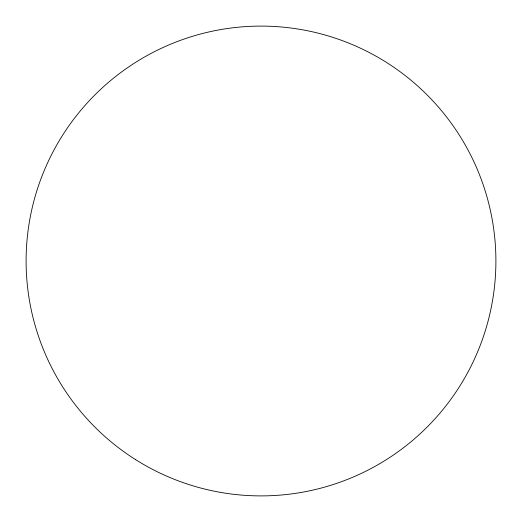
<?xml version="1.0" encoding="UTF-8"?>
<svg xmlns="http://www.w3.org/2000/svg" width="522" height="522" viewBox="0 0 522 522"><rect width="100%" height="100%" fill="white"/><g stroke="black" fill="none" stroke-linecap="round" stroke-linejoin="round"><path stroke-width="0.78" d="M135.655 459.66A234.9 234.9 0 0 0 495.717 270.22A234.9 234.9 0 0 0 151.628 53.12A234.9 234.9 0 0 0 135.655 459.66"/></g></svg>
